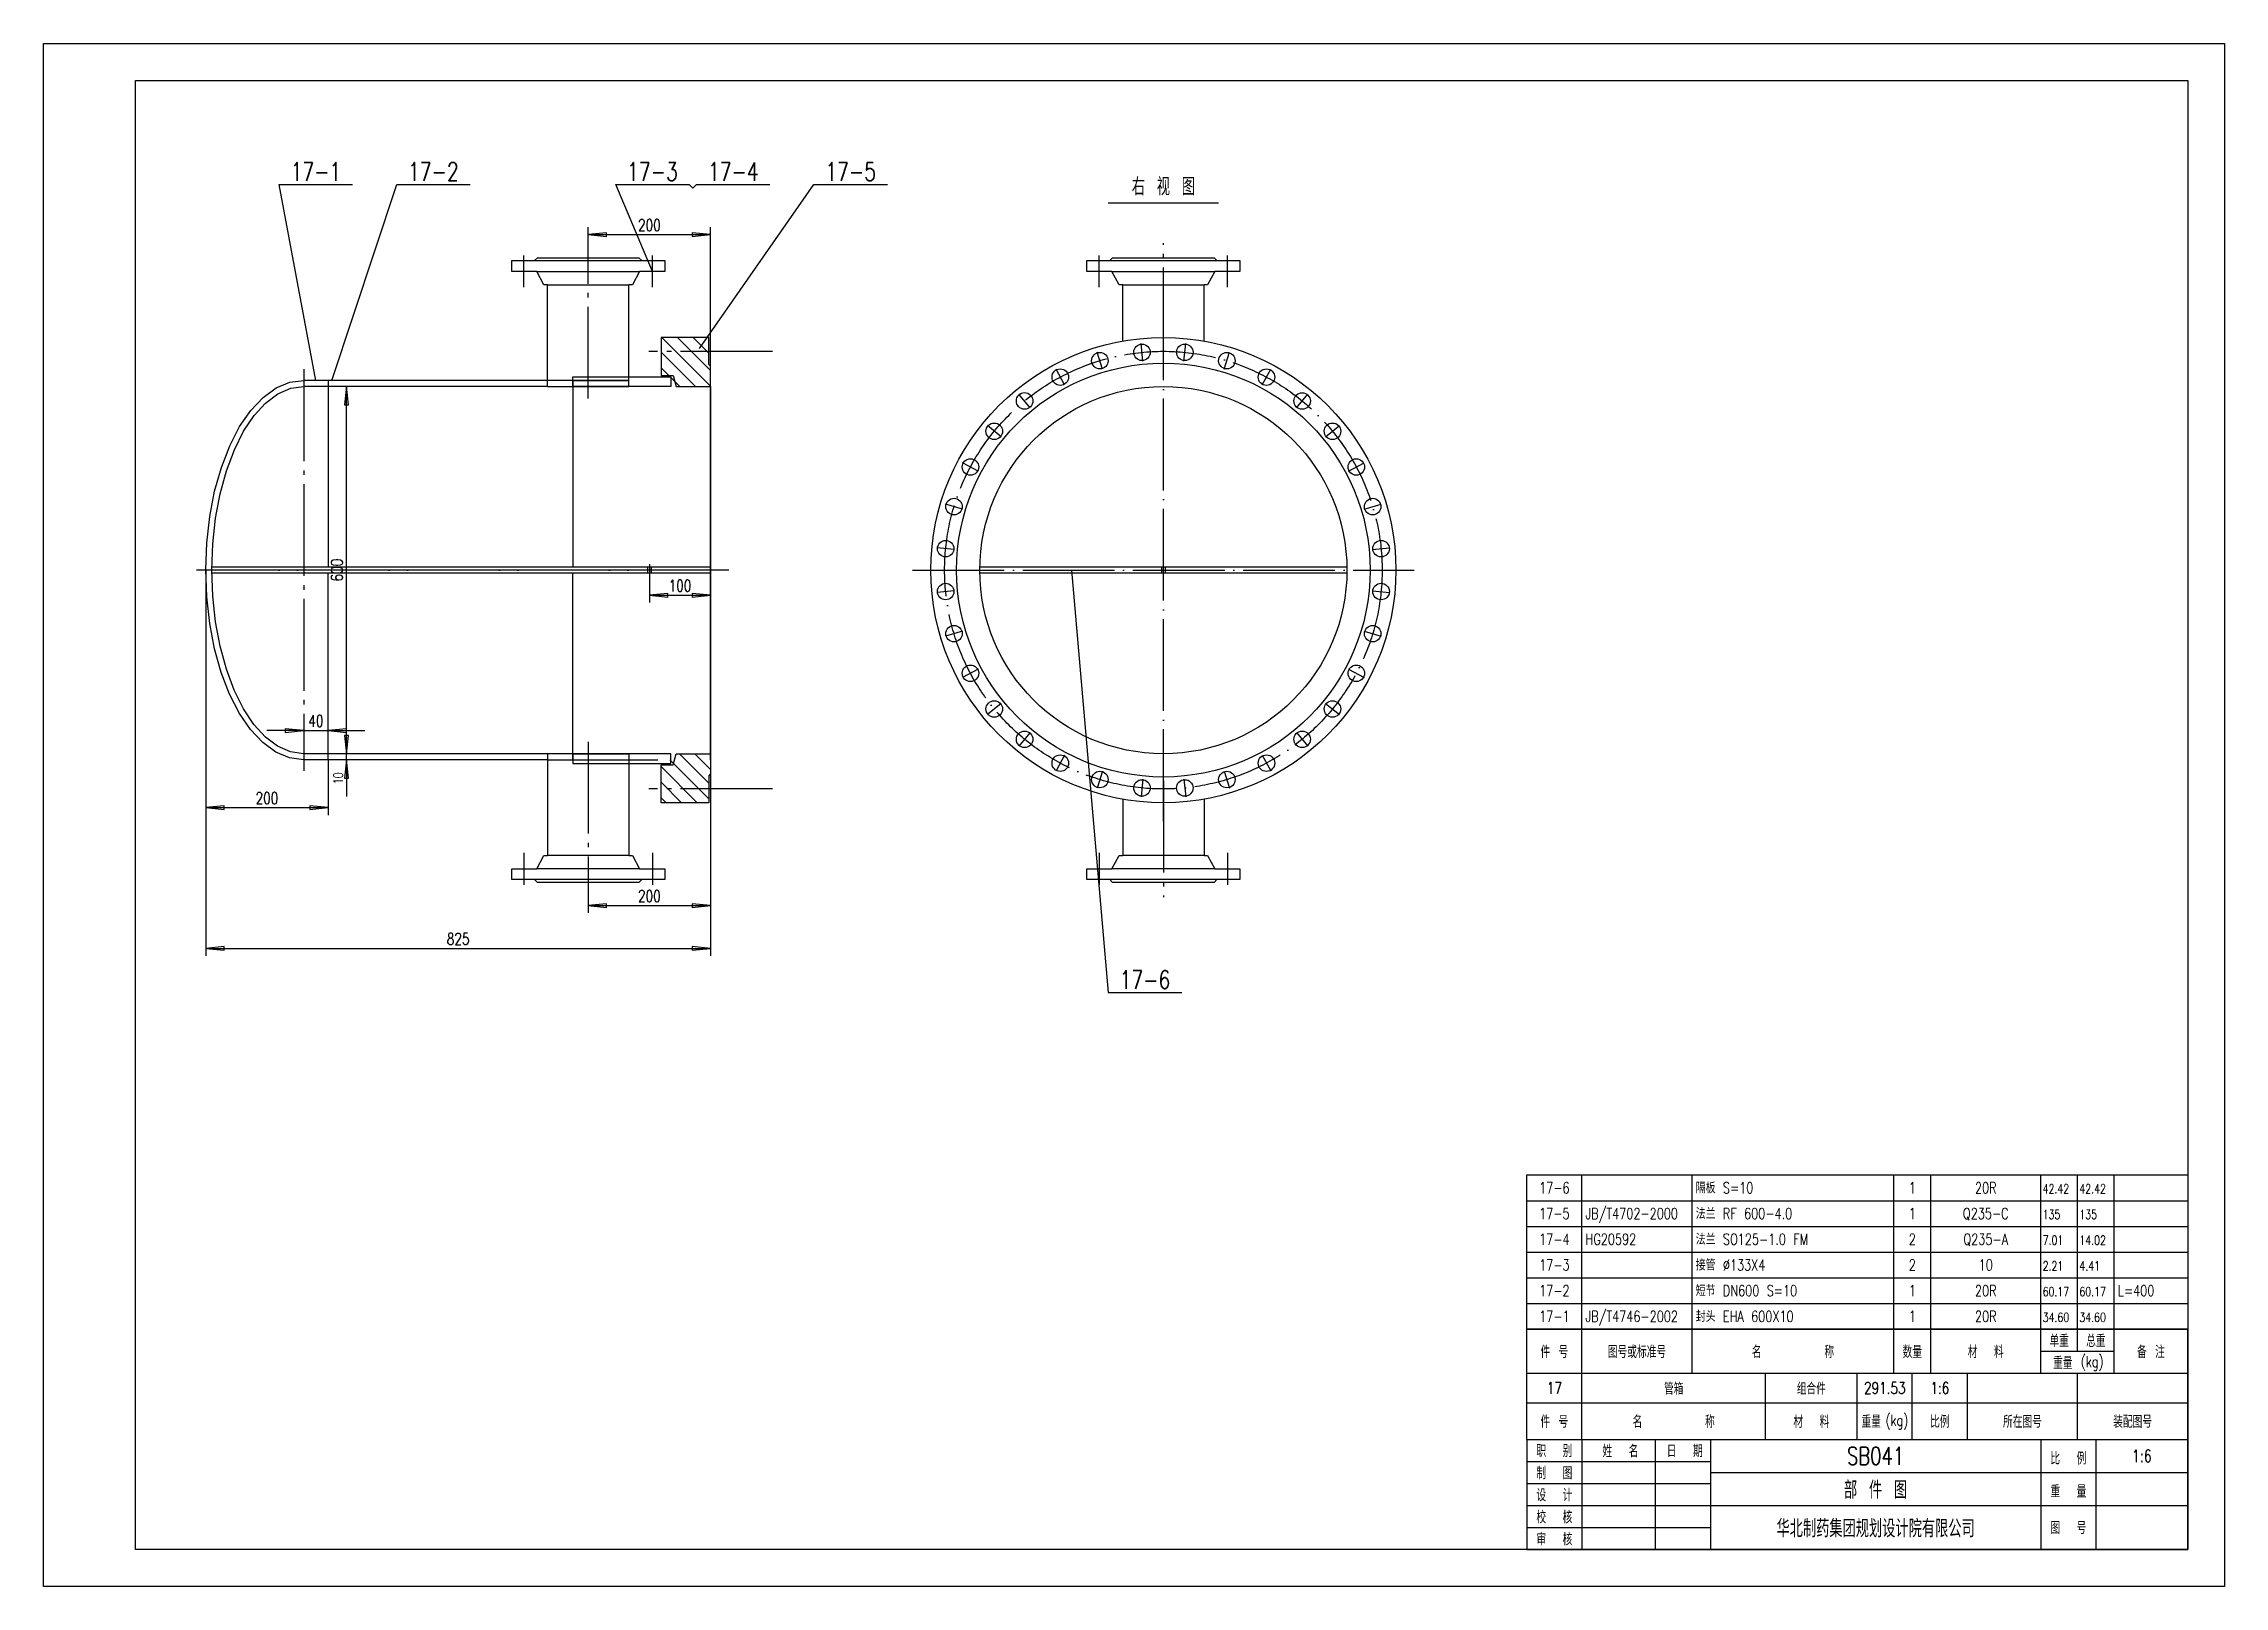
# Model space of a CAD drawing. Extents: x -150 to 3414, y -60 to 2460.
import ezdxf
from ezdxf.enums import TextEntityAlignment as Align

# ---------------------------------------------------------------- set-up
doc = ezdxf.new("R2010")
doc.units = 0
doc.header["$LTSCALE"] = 30
doc.header["$MEASUREMENT"] = 0
doc.linetypes.add('CENTER', pattern=[6.25, 5, -0.5, 0.25, -0.5])
doc.linetypes.add('DASHDOT', pattern=[6, 5, -0.5, 0, -0.5])
for name, color, linetype in [('1', 2, 'CONTINUOUS'), ('2', 1, 'CONTINUOUS'), ('3', 2, 'DASHDOT'), ('4', 2, 'CENTER')]:
    doc.layers.add(name, color=color, linetype=linetype)
doc.styles.add('HZ', font='txt', dxfattribs={"width": 0.75, "bigfont": 'hztxt'})

# ---------------------------------------------------------------- blocks, each defined once
blk = doc.blocks.new('BT2')
at = {"layer": '1', "color": 1}
for q in [(0, 30), (-180, 0)]:
    blk.add_line((-180, 30), q, dxfattribs=at)
at = {"layer": '1'}
for p, q in [((-165, 30), (-165, 0)), ((-145, 30), (-145, 0)), ((-130, 30), (-130, 0)), ((-40, 30), (-40, 0)), ((-25, 30), (-25, 0)), ((-180, 24), (-130, 24)), ((-180, 24), (-130, 24)), ((-180, 18), (-130, 18)), ((-130, 21), (0, 21)), ((-180, 12), (0, 12)), ((-180, 6), (-130, 6))]:
    blk.add_line(p, q, dxfattribs=at)
at = {"layer": '2'}
for p, q in [((0, 0), (0, 30)), ((-180, 0), (0, 0))]:
    blk.add_line(p, q, dxfattribs=at)
at = {"layer": '1', "style": 'HZ', "width": 0.75}
for s, height, p in [('职  别', 3.36, (-172.5, 27)), ('姓  名', 3.36, (-154.5, 27)), ('日  期', 3.36, (-137, 27)), ('比  例', 3.36, (-32.5, 25)), ('制  图', 3.36, (-172.5, 21)), ('重  量', 3.36, (-32.5, 16)), ('设  计', 3.36, (-172.5, 15)), ('校  核', 3.36, (-172.5, 9)), ('华北制药集团规划设计院有限公司', 4.8, (-85, 6)), ('图  号', 3.36, (-32.5, 6)), ('审  核', 3.36, (-172.5, 3))]:
    blk.add_text(s, height=height, dxfattribs=at).set_placement(p, align=Align.MIDDLE)
blk = doc.blocks.new('BT3')
at = {"layer": '1'}
for p, q in [((-165, 0), (-165, 18)), ((-115, 0), (-115, 18)), ((-90, 0), (-90, 18)), ((-75, 0), (-75, 18)), ((-60, 0), (-60, 18)), ((-30, 0), (-30, 18)), ((-180, 10), (0, 10))]:
    blk.add_line(p, q, dxfattribs=at)
at = {"layer": '2'}
for p, q in [((-180, 18), (0, 18)), ((-180, 18), (0, 18)), ((-180, 0), (-180, 18)), ((0, 0), (0, 18)), ((-180, 0), (0, 0))]:
    blk.add_line(p, q, dxfattribs=at)
at = {"layer": '1', "style": 'HZ', "width": 0.75}
for s, height, p in [('件 号', 3.36, (-172.5, 5)), ('名       称', 3.36, (-140, 5)), ('材  料', 3.36, (-102.5, 5)), ('重量', 3.36, (-86.2, 5)), ('(kg)', 3, (-79.2, 5)), ('比例', 3.36, (-67.5, 5)), ('所在图号', 3.36, (-45, 5)), ('装配图号', 3.36, (-15, 5))]:
    blk.add_text(s, height=height, dxfattribs=at).set_placement(p, align=Align.MIDDLE)
blk = doc.blocks.new('BT4')
at = {"layer": '1'}
for p, q in [((-180, 12), (0, 12)), ((-165, 0), (-165, 12)), ((-135, 0), (-135, 12)), ((-80, 0), (-80, 12)), ((-70, 0), (-70, 12)), ((-40, 0), (-40, 12)), ((-30, 6), (-30, 12)), ((-20, 0), (-20, 12)), ((-40, 6), (-20, 6))]:
    blk.add_line(p, q, dxfattribs=at)
at = {"layer": '2'}
for p, q in [((-180, 0), (-180, 12)), ((0, 0), (0, 12)), ((-180, 0), (0, 0)), ((-180, 0), (0, 0))]:
    blk.add_line(p, q, dxfattribs=at)
at = {"layer": '1', "style": 'HZ', "width": 0.75}
for s, height, p in [('件 号', 3.36, (-172.5, 6)), ('图号或标准号', 3.36, (-150, 6)), ('名       称', 3.36, (-107.5, 6)), ('数量', 3.36, (-75, 6)), ('材  料', 3.36, (-55, 6)), ('单重', 3.36, (-35, 9)), ('总重', 3.36, (-25, 9)), ('备 注', 3.36, (-10, 6)), ('重量', 3.36, (-34, 3)), ('(kg)', 3, (-26, 3))]:
    blk.add_text(s, height=height, dxfattribs=at).set_placement(p, align=Align.MIDDLE)

msp = doc.modelspace()

# ---------------------------------------------------------------- linework, layer by layer
at = {"layer": '1'}
for p, q in [((295, 1910), (235, 2230)), ((321, 1910), (427, 2230)), ((845, 2088), (785, 2230)), ((905, 2230), (911, 2224)), ((917, 2230), (911, 2224)), ((922, 1962), (1109, 2230)), ((1590, 2200), (1770, 2200)), ((740, 2113), (740, 2160)), ((740, 2148), (940, 2148)), ((940, 1900), (940, 2160)), ((940, 1900.5), (860.5, 1980)), ((886, 1980), (940, 1926)), ((937, 1954.4), (911.4, 1980)), ((859, 1956.1), (915.1, 1900)), ((871.6, 1918), (859, 1930.6)), ((345, 1300), (345, 1900)), ((806.5, 1910), (626, 1910)), ((740, 1910), (626, 1910)), ((889.6, 1900), (872.1, 1917.5)), ((940, 1900), (940, 1040)), ((840, 1610), (840, 1547)), ((115, 1600), (115, 970)), ((1530, 1600), (1590, 910)), ((840, 1559), (940, 1559)), ((275, 1338), (315, 1338)), ((315, 1290), (315, 1200)), ((345, 1290), (345, 1300)), ((673.5, 1290), (854, 1290)), ((740, 1290), (854, 1290)), ((937, 1226.6), (873.4, 1290.2)), ((889, 1300), (937, 1252)), ((940, 1274.5), (914.5, 1300)), ((940, 1290), (940, 970)), ((859, 1279.1), (918.1, 1220)), ((892.6, 1220), (859, 1253.6)), ((115, 1212), (315, 1212)), ((859, 1228.2), (867.2, 1220)), ((740, 1087), (740, 1040)), ((740, 1052), (940, 1052)), ((115, 982), (940, 982)), ((2274, 612), (3354, 612)), ((2364, 360), (2364, 612)), ((2544, 360), (2544, 612)), ((2874, 360), (2874, 612)), ((2934, 360), (2934, 612)), ((3114, 360), (3114, 612)), ((3174, 360), (3174, 612)), ((3234, 360), (3234, 612)), ((2274, 570), (3354, 570)), ((2274, 528), (3354, 528)), ((2274, 486), (3354, 486)), ((2274, 444), (3354, 444)), ((2274, 402), (3354, 402)), ((3354, 360), (2274, 360)), ((2274, 360), (3354, 360))]:
    msp.add_line(p, q, dxfattribs=at)
msp.add_lwpolyline([(-150, -60), (-150, 2460), (3414, 2460), (3414, -60)], close=True, dxfattribs=at)
for points in [[(740, 2148), (770, 2145), (770, 2151), (740, 2148)], [(940, 2148), (910, 2151), (910, 2145), (940, 2148)], [(345, 1900), (342, 1870), (348, 1870), (345, 1900)], [(840, 1559), (870, 1556), (870, 1562), (840, 1559)], [(940, 1559), (910, 1562), (910, 1556), (940, 1559)], [(345, 1300), (348, 1330), (342, 1330), (345, 1300), (345, 1360)], [(275, 1338), (245, 1341), (245, 1335), (275, 1338), (215, 1338)], [(315, 1338), (345, 1335), (345, 1341), (315, 1338), (375, 1338)], [(345, 1300), (348, 1330), (342, 1330), (345, 1300)], [(345, 1290), (342, 1260), (348, 1260), (345, 1290), (345, 1230)], [(115, 1212), (145, 1209), (145, 1215), (115, 1212)], [(315, 1212), (285, 1215), (285, 1209), (315, 1212)], [(740, 1052), (770, 1049), (770, 1055), (740, 1052)], [(940, 1052), (910, 1055), (910, 1049), (940, 1052)], [(115, 982), (145, 979), (145, 985), (115, 982)], [(940, 982), (910, 985), (910, 979), (940, 982)]]:
    msp.add_lwpolyline(points, dxfattribs=at)
for points in [[(740, 2148), (770, 2145), (770, 2151), (740, 2148)], [(940, 2148), (910, 2151), (910, 2145), (940, 2148)], [(345, 1900), (342, 1870), (348, 1870), (345, 1900)], [(840, 1559), (870, 1556), (870, 1562), (840, 1559)], [(940, 1559), (910, 1562), (910, 1556), (940, 1559)], [(275, 1338), (245, 1341), (245, 1335), (275, 1338)], [(315, 1338), (345, 1335), (345, 1341), (315, 1338)], [(345, 1300), (348, 1330), (342, 1330), (345, 1300)], [(345, 1300), (348, 1330), (342, 1330), (345, 1300)], [(345, 1290), (342, 1260), (348, 1260), (345, 1290)], [(115, 1212), (145, 1209), (145, 1215), (115, 1212)], [(315, 1212), (285, 1215), (285, 1209), (315, 1212)], [(740, 1052), (770, 1049), (770, 1055), (740, 1052)], [(940, 1052), (910, 1055), (910, 1049), (940, 1052)], [(115, 982), (145, 979), (145, 985), (115, 982)], [(940, 982), (910, 985), (910, 979), (940, 982)]]:
    msp.add_solid(points, dxfattribs=at)
at = {"layer": '2'}
for p, q in [((235, 2230), (355, 2230)), ((427, 2230), (547, 2230)), ((785, 2230), (905, 2230)), ((917, 2230), (1037, 2230)), ((1109, 2230), (1229, 2230)), ((615, 2088), (615, 2105.5)), ((615, 2105.5), (652.5, 2105.5)), ((652.5, 2105.5), (657, 2110)), ((652.5, 2105.5), (827.5, 2105.5)), ((657, 2110), (823, 2110)), ((823, 2110), (827.5, 2105.5)), ((827.5, 2105.5), (865, 2105.5)), ((865, 2105.5), (865, 2088)), ((1555, 2088), (1555, 2105.5)), ((1555, 2105.5), (1592.5, 2105.5)), ((1592.5, 2105.5), (1597, 2110)), ((1592.5, 2105.5), (1767.5, 2105.5)), ((1597, 2110), (1763, 2110)), ((1763, 2110), (1767.5, 2105.5)), ((1767.5, 2105.5), (1805, 2105.5)), ((1805, 2105.5), (1805, 2088)), ((656, 2088), (615, 2088)), ((667.7, 2066), (656, 2088)), ((656, 2088), (824, 2088)), ((824, 2088), (812.3, 2066)), ((865, 2088), (824, 2088)), ((1596, 2088), (1555, 2088)), ((1607.7, 2066), (1596, 2088)), ((1596, 2088), (1764, 2088)), ((1764, 2088), (1752.3, 2066)), ((1805, 2088), (1764, 2088)), ((673.5, 2066), (667.7, 2066)), ((673.5, 2066), (806.5, 2066)), ((673.5, 1900), (673.5, 2066)), ((812.3, 2066), (806.5, 2066)), ((806.5, 1900), (806.5, 2066)), ((1613.5, 2066), (1607.7, 2066)), ((1613.5, 2066), (1746.5, 2066)), ((1613.5, 1974.1), (1613.5, 2066)), ((1752.3, 2066), (1746.5, 2066)), ((1746.5, 1974.1), (1746.5, 2066)), ((937, 1980), (859, 1980)), ((859, 1980), (859, 1918)), ((937, 1936), (937, 1980)), ((940, 1933), (937, 1936)), ((940, 1900), (940, 1933)), ((673.5, 1910), (275, 1910)), ((673.5, 1900), (275, 1900)), ((315, 1910), (315, 1605)), ((673.5, 1900), (806.5, 1900)), ((715, 1910), (806.5, 1910)), ((715, 1910), (715, 1605)), ((715, 1900), (806.5, 1900)), ((859, 1918), (879, 1918)), ((879, 1918), (883.8, 1900)), ((883.8, 1900), (940, 1900)), ((940, 1290), (940, 1910)), ((940, 1605), (125, 1605)), ((837, 1605), (837, 1595)), ((843, 1605), (843, 1595)), ((1980, 1605), (1380, 1605)), ((1677, 1605), (1677, 1595)), ((1683, 1605), (1683, 1595)), ((940, 1595), (125, 1595)), ((315, 1290), (315, 1595)), ((715, 1290), (715, 1595)), ((1980, 1595), (1380, 1595)), ((673.5, 1300), (275, 1300)), ((673.5, 1290), (275, 1290)), ((673.5, 1300), (673.5, 1134)), ((806.5, 1300), (673.5, 1300)), ((715, 1300), (806.5, 1300)), ((715, 1290), (806.5, 1290)), ((806.5, 1300), (806.5, 1134)), ((879, 1282), (883.8, 1300)), ((883.8, 1300), (940, 1300)), ((940, 1300), (940, 1267)), ((859, 1220), (859, 1282)), ((859, 1282), (879, 1282)), ((940, 1267), (937, 1264)), ((937, 1264), (937, 1220)), ((937, 1220), (859, 1220)), ((1613.5, 1225.9), (1613.5, 1134)), ((1746.5, 1225.9), (1746.5, 1134)), ((615, 1094.5), (615, 1112)), ((615, 1112), (656, 1112)), ((656, 1112), (667.7, 1134)), ((824, 1112), (656, 1112)), ((667.7, 1134), (673.5, 1134)), ((806.5, 1134), (673.5, 1134)), ((806.5, 1134), (812.3, 1134)), ((812.3, 1134), (824, 1112)), ((824, 1112), (865, 1112)), ((865, 1112), (865, 1094.5)), ((1555, 1094.5), (1555, 1112)), ((1555, 1112), (1596, 1112)), ((1596, 1112), (1607.7, 1134)), ((1764, 1112), (1596, 1112)), ((1607.7, 1134), (1613.5, 1134)), ((1746.5, 1134), (1613.5, 1134)), ((1746.5, 1134), (1752.3, 1134)), ((1752.3, 1134), (1764, 1112)), ((1764, 1112), (1805, 1112)), ((1805, 1112), (1805, 1094.5)), ((652.5, 1094.5), (615, 1094.5)), ((657, 1090), (652.5, 1094.5)), ((827.5, 1094.5), (652.5, 1094.5)), ((823, 1090), (657, 1090)), ((827.5, 1094.5), (823, 1090)), ((865, 1094.5), (827.5, 1094.5)), ((1592.5, 1094.5), (1555, 1094.5)), ((1597, 1090), (1592.5, 1094.5)), ((1767.5, 1094.5), (1592.5, 1094.5)), ((1763, 1090), (1597, 1090)), ((1767.5, 1094.5), (1763, 1090)), ((1805, 1094.5), (1767.5, 1094.5)), ((1590, 910), (1710, 910)), ((2274, 360), (2274, 612))]:
    msp.add_line(p, q, dxfattribs=at)
for points in [[(0, 0), (0, 2400), (3354, 2400), (3354, 0)], [(715, 1900), (715, 1916), (875, 1916), (875, 1900)], [(715, 1300), (715, 1284), (875, 1284), (875, 1300)]]:
    msp.add_lwpolyline(points, close=True, dxfattribs=at)
for points in [[(274.6, 1290), (251.9, 1293.2), (229.6, 1302.7), (208.2, 1318.2), (188.2, 1339.5), (170, 1366), (153.9, 1397.3), (140.2, 1432.8), (129.3, 1471.6), (121.4, 1513), (116.6, 1556.2), (115, 1600.3), (116.7, 1644.4), (121.5, 1687.6), (129.5, 1729), (140.5, 1767.8), (154.2, 1803.2), (170.3, 1834.4), (188.6, 1860.9), (208.7, 1882), (230, 1897.5), (252.3, 1906.9), (275.1, 1910)], [(274.6, 1300), (253.3, 1303.1), (232.4, 1312.3), (212.4, 1327.3), (193.6, 1347.9), (176.5, 1373.6), (161.5, 1403.9), (148.7, 1438.2), (138.4, 1475.7), (131, 1515.8), (126.5, 1557.6), (125, 1600.3), (126.6, 1643), (131.1, 1684.8), (138.6, 1724.8), (148.9, 1762.4), (161.7, 1796.6), (176.9, 1826.8), (194, 1852.5), (212.8, 1872.9), (232.8, 1887.9), (253.8, 1897), (275.1, 1900)]]:
    msp.add_lwpolyline(points, dxfattribs=at)
for centre, radius in [((1680, 1600), 380), ((1645, 1955.8), 13.5), ((1715, 1955.8), 13.5), ((1680, 1600), 338), ((1511.5, 1915.3), 13.5), ((1576.2, 1942.1), 13.5), ((1783.8, 1942.1), 13.5), ((1848.5, 1915.3), 13.5), ((1680, 1600), 300), ((1453.2, 1876.4), 13.5), ((1906.8, 1876.3), 13.5), ((1403.6, 1826.8), 13.5), ((1956.4, 1826.8), 13.5), ((1364.7, 1768.5), 13.5), ((1995.3, 1768.5), 13.5), ((1337.9, 1703.8), 13.5), ((2022.1, 1703.8), 13.5), ((1324.2, 1635), 13.5), ((2035.8, 1635), 13.5), ((1324.2, 1565), 13.5), ((2035.8, 1565), 13.5), ((1337.9, 1496.2), 13.5), ((2022.1, 1496.2), 13.5), ((1364.7, 1431.5), 13.5), ((1995.3, 1431.5), 13.5), ((1403.6, 1373.2), 13.5), ((1956.3, 1373.2), 13.5), ((1453.2, 1323.6), 13.5), ((1906.8, 1323.6), 13.5), ((1511.5, 1284.7), 13.5), ((1848.5, 1284.7), 13.5), ((1576.2, 1257.9), 13.5), ((1645, 1244.2), 13.5), ((1715, 1244.2), 13.5), ((1783.8, 1257.9), 13.5)]:
    msp.add_circle(centre, radius, dxfattribs=at)
at = {"layer": '3'}
for p, q in [((1680, 1190), (1680, 2010)), ((1646.4, 1941.3), (1643.5, 1970.2)), ((1713.6, 1941.3), (1716.5, 1970.2)), ((1518.3, 1902.5), (1504.6, 1928.1)), ((1580.4, 1928.2), (1572, 1956)), ((1779.6, 1928.2), (1788, 1956)), ((1841.7, 1902.5), (1855.4, 1928.1)), ((1462.4, 1865.1), (1444, 1887.6)), ((1897.6, 1865.1), (1916, 1887.6)), ((1414.9, 1817.6), (1392.4, 1836)), ((1945.1, 1817.6), (1967.6, 1836)), ((1377.5, 1761.7), (1351.9, 1775.4)), ((1982.5, 1761.7), (2008.1, 1775.4)), ((1351.8, 1699.6), (1324, 1708)), ((2008.2, 1699.6), (2036, 1708)), ((1338.7, 1633.6), (1309.8, 1636.5)), ((2021.3, 1633.6), (2050.2, 1636.5)), ((970, 1600), (95, 1600)), ((940, 1600), (125, 1600)), ((1270, 1600), (2090, 1600)), ((1338.7, 1566.4), (1309.8, 1563.5)), ((2021.3, 1566.4), (2050.2, 1563.5)), ((1351.8, 1500.4), (1324, 1492)), ((2008.2, 1500.4), (2036, 1492)), ((1377.5, 1438.3), (1351.9, 1424.6)), ((1982.5, 1438.3), (2008.1, 1424.6)), ((1414.9, 1382.4), (1392.4, 1364)), ((1945.1, 1382.4), (1967.6, 1364)), ((1462.4, 1334.9), (1444, 1312.4)), ((1897.6, 1334.9), (1916, 1312.4)), ((1518.3, 1297.5), (1504.6, 1271.9)), ((1841.7, 1297.5), (1855.4, 1271.9)), ((1580.4, 1271.8), (1572, 1244)), ((1646.4, 1258.7), (1643.5, 1229.8)), ((1713.6, 1258.7), (1716.5, 1229.8)), ((1779.6, 1271.8), (1788, 1244))]:
    msp.add_line(p, q, dxfattribs=at)
msp.add_circle((1680, 1600), 357.5, dxfattribs=at)
at = {"layer": '4'}
for p, q in [((635, 2062), (635, 2114)), ((740, 1880.3), (740, 2113)), ((845, 2062), (845, 2114)), ((1575, 2062), (1575, 2114)), ((1680, 1944.1), (1680, 2134.1)), ((1785, 2062), (1785, 2114)), ((275, 1928), (275, 1272)), ((1041, 1957), (839, 1957)), ((740, 1319.7), (740, 1087)), ((1680, 1255.9), (1680, 1065.9)), ((1041, 1243), (839, 1243)), ((635, 1138), (635, 1086)), ((845, 1138), (845, 1086)), ((1575, 1138), (1575, 1086)), ((1785, 1138), (1785, 1086))]:
    msp.add_line(p, q, dxfattribs=at)

# ---------------------------------------------------------------- block references
at = {"layer": '1', "xscale": 6, "yscale": 6, "zscale": 6}
for name, p in [('BT4', (3354, 288)), ('BT3', (3354, 180)), ('BT2', (3354, 0))]:
    msp.add_blockref(name, p, dxfattribs=at)

# ---------------------------------------------------------------- texts
at = {"layer": '1', "style": 'HZ', "width": 0.75}
for s, height, p in [('17-1', 29.95, (295, 2236)), ('17-2', 29.95, (487, 2236)), ('17-3', 29.95, (845, 2236)), ('17-4', 29.95, (977, 2236)), ('17-5', 29.95, (1169, 2236)), ('右 视 图', 28.8, (1680, 2212)), ('200', 19.2, (840, 2154)), ('100', 19.2, (890, 1565)), ('40', 19.2, (295, 1344)), ('200', 19.2, (215, 1218)), ('200', 19.2, (840, 1058)), ('825', 19.2, (527.5, 988)), ('17-6', 29.95, (1650, 916)), ('17-6', 18, (2319, 582)), ('1', 18, (2904, 582)), ('20R', 18, (3024, 582)), ('17-5', 18, (2319, 540)), ('1', 18, (2904, 540)), ('Q235-C', 18, (3024, 540)), ('17-4', 18, (2319, 498)), ('2', 18, (2904, 498)), ('Q235-A', 18, (3024, 498)), ('17-3', 18, (2319, 456)), ('2', 18, (2904, 456)), ('10', 18, (3024, 456)), ('17-2', 18, (2319, 414)), ('1', 18, (2904, 414)), ('20R', 18, (3024, 414)), ('17-1', 18, (2319, 372)), ('1', 18, (2904, 372)), ('20R', 18, (3024, 372))]:
    msp.add_text(s, height=height, dxfattribs=at).set_placement(p, align=Align.CENTER)
for s, height, p in [('600', 19.2, (339, 1600)), ('10', 15.36, (339, 1260))]:
    msp.add_text(s, height=height, rotation=90, dxfattribs=at).set_placement(p, align=Align.CENTER)
for s, height, p in [('隔板 S=10', 18, (2550, 582)), ('42.42', 15, (3117, 582)), ('42.42', 15, (3177, 582)), ('JB/T4702-2000', 18, (2370, 540)), ('法兰 RF 600-4.0', 18, (2550, 540)), ('135', 15, (3117, 540)), ('135', 15, (3177, 540)), ('HG20592', 18, (2370, 498)), ('法兰 SO125-1.0 FM', 18, (2550, 498)), ('7.01', 15, (3117, 498)), ('14.02', 15, (3177, 498)), ('接管 %%c133X4', 18, (2550, 456)), ('2.21', 15, (3117, 456)), ('4.41', 15, (3177, 456)), ('短节 DN600 S=10', 18, (2550, 414)), ('60.17', 15, (3117, 414)), ('60.17', 15, (3177, 414)), ('L=400  ', 18, (3240, 414)), ('JB/T4746-2002', 18, (2370, 372)), ('封头 EHA 600X10', 18, (2550, 372)), ('34.60', 15, (3117, 372)), ('34.60', 15, (3177, 372))]:
    msp.add_text(s, height=height, dxfattribs=at).set_placement(p)
for s, height, p in [('17', 19.2, (2319, 264)), ('管箱', 19.2, (2514, 264)), ('组合件', 19.2, (2739, 264)), ('291.53', 19.2, (2859, 264)), ('1:6', 19.2, (2949, 264)), ('SB041', 28.8, (2844, 153)), ('1:6', 20.16, (3279, 153)), ('部 件 图', 28.8, (2844, 99))]:
    msp.add_text(s, height=height, dxfattribs=at).set_placement(p, align=Align.MIDDLE)

doc.saveas('drawing.dxf')
